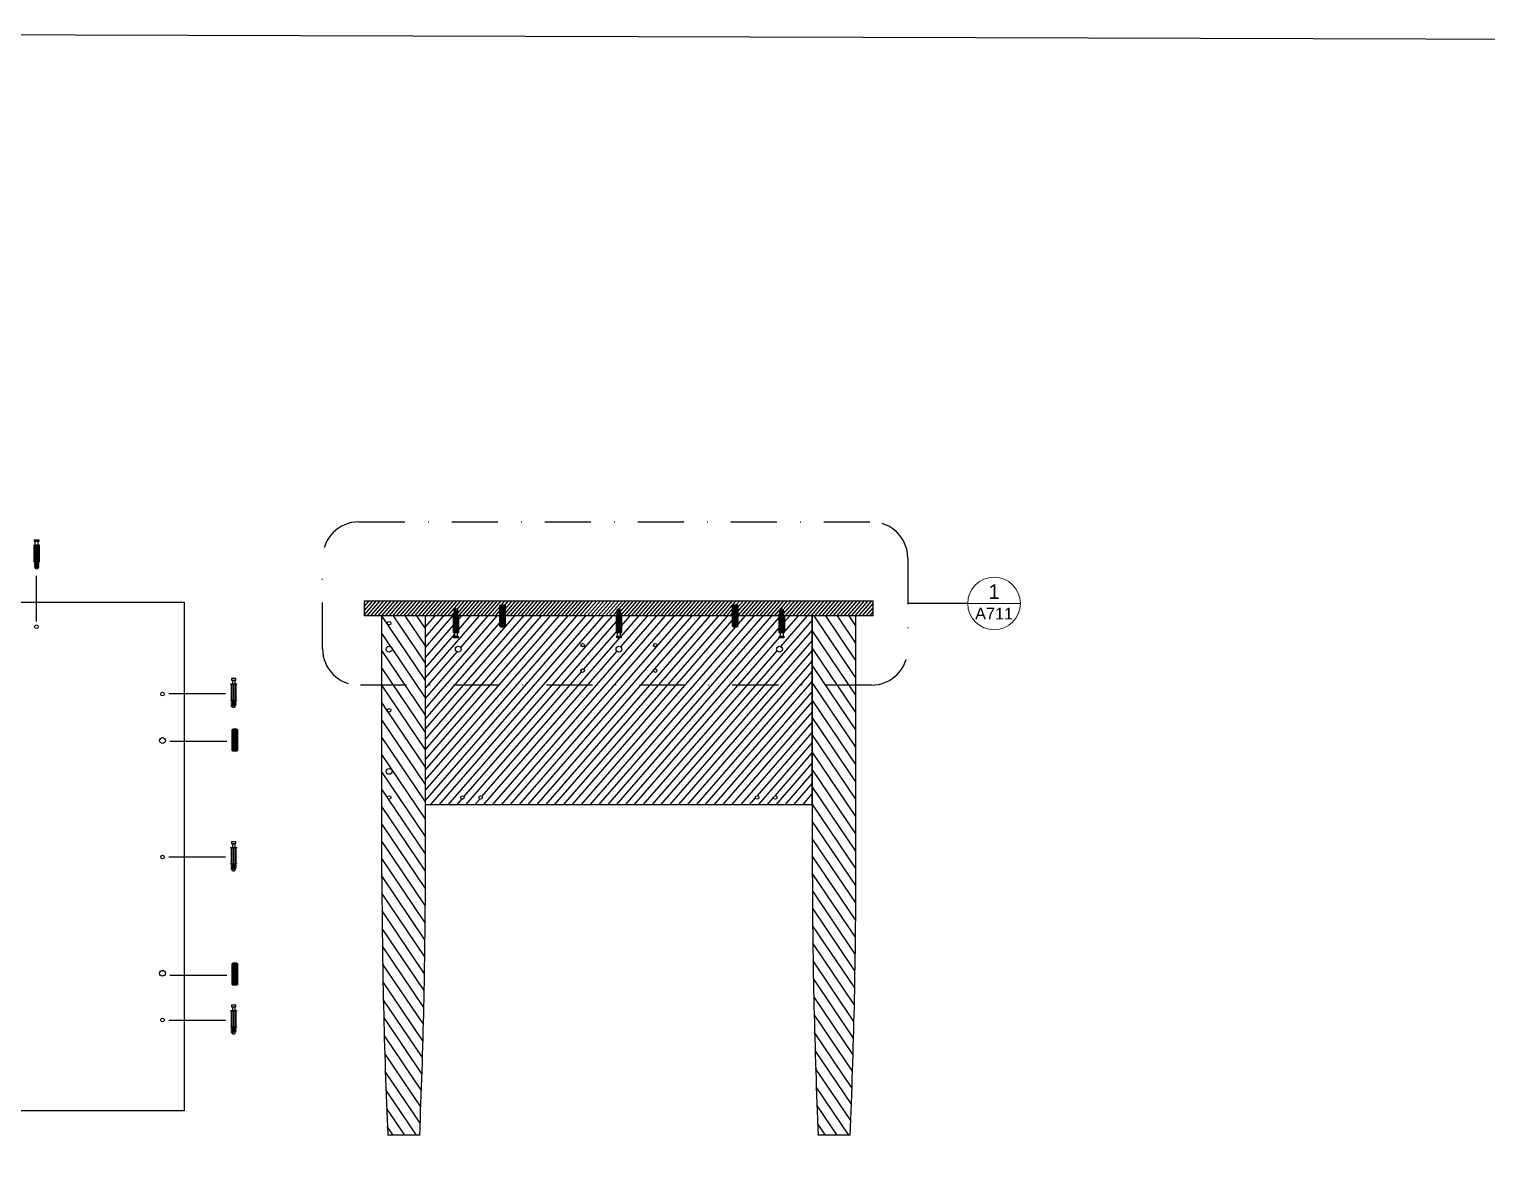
# Model space of a CAD drawing. Header units: millimetres. Extents: x 233 to 6102, y 2 to 2508.
# Drawn here: x 4503.4 to 4704, y 2013.9 to 2168.9 of the extents above; entities that cross this region are included whole.
import ezdxf
from ezdxf.enums import TextEntityAlignment as Align

# ---------------------------------------------------------------- set-up
doc = ezdxf.new("R2010")
doc.units = ezdxf.units.MM
doc.linetypes.add('TRATTOPUNTO2', pattern=[12.7, 6.35, -3.175, 0, -3.175])
doc.layers.add('A-ANNO-SYMB', color=202, linetype='Continuous', lineweight=18)
for name, color, linetype in [('ALTRE LINEE', 70, 'Continuous'), ('CONTRONO SEZIONI', 26, 'Continuous'), ('G-ANNO-GEOMETRY', 7, 'Continuous'), ('PDF _Geometria', 7, 'Continuous'), ('SIMBOLI', 201, 'Continuous'), ('Viti', 3, 'Continuous')]:
    doc.layers.add(name, color=color, linetype=linetype)
doc.styles.add('ARIAL', font='arial.ttf')
doc.styles.get("Standard").update_dxf_attribs({"font": 'arial.ttf'})

# ---------------------------------------------------------------- blocks, each defined once
blk = doc.blocks.new('DETAGLI')
at = {"layer": 'A-ANNO-SYMB', "linetype": 'Continuous'}
blk.add_line((486.66, 356.17), (504.76, 356.17), dxfattribs=at)
blk.add_circle((495.71, 356.17), 9.05, dxfattribs=at)
for tag, p in [('TAVOLA', (495.71, 362.76)), ('SEZIONE', (495.71, 354.67))]:
    blk.add_attdef(tag, text='', height=5, dxfattribs=at).set_placement(p, align=Align.TOP_CENTER)

msp = doc.modelspace()

# ---------------------------------------------------------------- hatches: boundary and pattern name
at = {"layer": 'ALTRE LINEE'}
h = msp.add_hatch(dxfattribs=at)
h.set_pattern_fill('ANSI31', color=256, scale=0.12, angle=184)
h.set_pattern_definition([(229, (4268.46378, 2300.92074), (0.28754435, -0.2499585), [])])
h.paths.add_polyline_path([(4584.36, 2088.97), (4584.36, 2088.91), (4584.28, 2088.93), (4584.28, 2088.87), (4584.36, 2088.84), (4584.36, 2088.77), (4584.28, 2088.79), (4584.28, 2088.73), (4584.36, 2088.7), (4584.36, 2088.63), (4584.28, 2088.65), (4584.28, 2088.59), (4584.36, 2088.56), (4584.36, 2088.48), (4584.28, 2088.51), (4584.28, 2088.44), (4584.36, 2088.42), (4584.36, 2088.32), (4584.28, 2088.34), (4584.28, 2088.28), (4584.36, 2088.26), (4584.36, 2088.12), (4584.19, 2088.12), (4568.96, 2088.12), (4568.96, 2089.48), (4568.85, 2089.63), (4568.28, 2089.63), (4568.16, 2089.48), (4568.16, 2088.12), (4562.43, 2088.12), (4562.43, 2088.19), (4562.35, 2088.21), (4562.35, 2088.31), (4562.43, 2088.28), (4562.43, 2088.35), (4562.35, 2088.37), (4562.35, 2088.45), (4562.43, 2088.43), (4562.43, 2088.49), (4562.35, 2088.51), (4562.35, 2088.59), (4562.43, 2088.57), (4562.43, 2088.63), (4562.35, 2088.65), (4562.35, 2088.73), (4562.43, 2088.71), (4562.43, 2088.77), (4562.35, 2088.79), (4562.35, 2088.97, 0.427564), (4561.94, 2088.97), (4561.94, 2088.91), (4561.86, 2088.93), (4561.86, 2088.87), (4561.94, 2088.84), (4561.94, 2088.77), (4561.86, 2088.79), (4561.86, 2088.73), (4561.94, 2088.7), (4561.94, 2088.63), (4561.86, 2088.65), (4561.86, 2088.59), (4561.94, 2088.56), (4561.94, 2088.48), (4561.86, 2088.51), (4561.86, 2088.44), (4561.94, 2088.42), (4561.94, 2088.32), (4561.86, 2088.34), (4561.86, 2088.28), (4561.94, 2088.26), (4561.94, 2088.12), (4561.77, 2088.12), (4549.58, 2088.12), (4549.58, 2090.18), (4619.58, 2090.18), (4619.58, 2088.12), (4607.27, 2088.12), (4607.27, 2088.19), (4607.19, 2088.21), (4607.19, 2088.31), (4607.27, 2088.28), (4607.27, 2088.35), (4607.19, 2088.37), (4607.19, 2088.45), (4607.27, 2088.43), (4607.27, 2088.49), (4607.19, 2088.51), (4607.19, 2088.59), (4607.27, 2088.57), (4607.27, 2088.63), (4607.19, 2088.65), (4607.19, 2088.73), (4607.27, 2088.71), (4607.27, 2088.77), (4607.19, 2088.79), (4607.19, 2088.97, 0.427564), (4606.78, 2088.97), (4606.78, 2088.91), (4606.7, 2088.93), (4606.7, 2088.87), (4606.78, 2088.84), (4606.78, 2088.77), (4606.7, 2088.79), (4606.7, 2088.73), (4606.78, 2088.7), (4606.78, 2088.63), (4606.7, 2088.65), (4606.7, 2088.59), (4606.78, 2088.56), (4606.78, 2088.48), (4606.7, 2088.51), (4606.7, 2088.44), (4606.78, 2088.42), (4606.78, 2088.32), (4606.7, 2088.34), (4606.7, 2088.28), (4606.78, 2088.26), (4606.78, 2088.12), (4606.61, 2088.12), (4600.99, 2088.12), (4600.99, 2089.48), (4600.87, 2089.63), (4600.31, 2089.63), (4600.19, 2089.48), (4600.19, 2088.12), (4584.85, 2088.12), (4584.85, 2088.19), (4584.77, 2088.21), (4584.77, 2088.31), (4584.85, 2088.28), (4584.85, 2088.35), (4584.77, 2088.37), (4584.77, 2088.45), (4584.85, 2088.43), (4584.85, 2088.49), (4584.77, 2088.51), (4584.77, 2088.59), (4584.85, 2088.57), (4584.85, 2088.63), (4584.77, 2088.65), (4584.77, 2088.73), (4584.85, 2088.71), (4584.85, 2088.77), (4584.77, 2088.79), (4584.77, 2088.97, 0.427564)])
h = msp.add_hatch(dxfattribs=at)
h.set_pattern_fill('ANSI31', color=256, scale=0.42, angle=79)
h.set_pattern_definition([(124, (4268.4638, 2300.9207), (-1.1055216, -0.7456837), [])])
h.paths.add_polyline_path([(4557.95, 2052.12, -0.009912), (4557.15, 2016.63), (4552.75, 2016.63, -0.009914), (4551.95, 2052.13), (4551.95, 2088.12), (4557.95, 2088.12)])
h.paths.add_polyline_path([(4553.35, 2066.72, 1), (4552.55, 2066.72, 1)], flags=16)
h.paths.add_polyline_path([(4552.71, 2063.12, 1), (4553.19, 2063.12, 1)], flags=16)
h.paths.add_polyline_path([(4553.19, 2075.12, 1), (4552.71, 2075.12, 1)], flags=16)
h.paths.add_polyline_path([(4553.35, 2083.53, 1), (4552.55, 2083.53, 1)], flags=16)
h.paths.add_polyline_path([(4553.19, 2087.12, 1), (4552.71, 2087.12, 1)], flags=16)
h.paths.add_polyline_path([(4617.2, 2052.13, -0.009914), (4616.4, 2016.63), (4612, 2016.63, -0.009912), (4611.2, 2052.12), (4611.2, 2088.12), (4617.2, 2088.12)])
h = msp.add_hatch(dxfattribs=at)
h.set_pattern_fill('ANSI31', color=256, scale=0.29, angle=184)
h.set_pattern_definition([(229, (4268.4638, 2300.9207), (0.6948988, -0.6040664), [])])
h.paths.add_polyline_path([(4611.2, 2062.12), (4557.95, 2062.12), (4557.95, 2088.12), (4561.77, 2088.12), (4561.77, 2088.07), (4561.81, 2088.07), (4561.81, 2085.92), (4561.77, 2085.92), (4561.77, 2085.83), (4561.98, 2085.83), (4561.98, 2085.32), (4561.86, 2085.32), (4561.86, 2085.09), (4562.45, 2085.09), (4562.45, 2085.32), (4562.34, 2085.32), (4562.34, 2085.83), (4562.54, 2085.83), (4562.54, 2085.92), (4562.51, 2085.92), (4562.51, 2088.07), (4562.54, 2088.07), (4568.16, 2088.07), (4568.16, 2086.75), (4568.28, 2086.6), (4568.85, 2086.6), (4568.96, 2086.75), (4568.96, 2088.12), (4584.19, 2088.12), (4584.19, 2088.07), (4584.23, 2088.07), (4584.23, 2085.92), (4584.19, 2085.92), (4584.19, 2085.83), (4584.4, 2085.83), (4584.4, 2085.32), (4584.28, 2085.32), (4584.28, 2085.09), (4584.87, 2085.09), (4584.87, 2085.32), (4584.76, 2085.32), (4584.76, 2085.83), (4584.96, 2085.83), (4584.96, 2085.92), (4584.93, 2085.92), (4584.93, 2088.07), (4584.96, 2088.07), (4600.19, 2088.09), (4600.19, 2086.75), (4600.31, 2086.6), (4600.87, 2086.6), (4600.99, 2086.75), (4600.99, 2088.12), (4606.61, 2088.12), (4606.61, 2088.07), (4606.65, 2088.07), (4606.65, 2085.92), (4606.61, 2085.92), (4606.61, 2085.83), (4606.82, 2085.83), (4606.82, 2085.32), (4606.7, 2085.32), (4606.7, 2085.09), (4607.29, 2085.09), (4607.29, 2085.32), (4607.18, 2085.32), (4607.18, 2085.83), (4607.38, 2085.83), (4607.38, 2085.92), (4607.35, 2085.92), (4607.35, 2088.07), (4607.38, 2088.07), (4611.2, 2088.08)])
h.paths.add_polyline_path([(4579.82, 2080.58, 1), (4579.34, 2080.58, 1)], flags=16)
h.paths.add_polyline_path([(4579.82, 2084.1, 1), (4579.34, 2084.1, 1)], flags=16)
h.paths.add_polyline_path([(4584.98, 2083.53, 1), (4584.18, 2083.53, 1)], flags=16)
h.paths.add_polyline_path([(4589.82, 2080.58, 1), (4589.34, 2080.58, 1)], flags=16)
h.paths.add_polyline_path([(4589.82, 2084.1, 1), (4589.34, 2084.1, 1)], flags=16)
h.paths.add_polyline_path([(4565.3, 2063.12, 1), (4565.78, 2063.12, 1)], flags=16)
h.paths.add_polyline_path([(4562.87, 2083.53, 1), (4562.07, 2083.53, 1)], flags=16)
h.paths.add_polyline_path([(4562.8, 2063.12, 1), (4563.28, 2063.12, 1)], flags=16)
h.paths.add_polyline_path([(4603.37, 2063.12, 1), (4603.85, 2063.12, 1)], flags=16)
h.paths.add_polyline_path([(4607.08, 2083.53, 1), (4606.28, 2083.53, 1)], flags=16)
h.paths.add_polyline_path([(4605.87, 2063.12, 1), (4606.35, 2063.12, 1)], flags=16)

# ---------------------------------------------------------------- linework, layer by layer
for p, q in [((4384.76, 2089.99), (4524.76, 2089.99)), ((4524.76, 2089.99), (4524.76, 2019.99)), ((4549.58, 2090.18), (4619.58, 2090.18)), ((4549.58, 2088.12), (4549.58, 2090.18)), ((4619.58, 2088.12), (4619.58, 2090.18)), ((4568.16, 2088.12), (4549.58, 2088.12)), ((4551.95, 2052.13), (4551.95, 2088.13)), ((4557.95, 2052.12), (4557.95, 2088.12)), ((4600.19, 2088.12), (4568.96, 2088.12)), ((4619.58, 2088.12), (4600.99, 2088.12)), ((4611.2, 2088.12), (4611.2, 2052.12)), ((4611.2, 2062.12), (4611.2, 2088.12)), ((4617.2, 2052.13), (4617.2, 2088.13)), ((4611.2, 2071.73), (4611.2, 2075.68)), ((4611.2, 2062.12), (4557.95, 2062.12)), ((4524.76, 2019.99), (4384.76, 2019.99)), ((4557.15, 2016.63), (4552.75, 2016.63)), ((4616.4, 2016.63), (4612, 2016.63))]:
    msp.add_line(p, q, dxfattribs=at)
for centre, radius in [((4552.95, 2087.12), 0.24), ((4552.95, 2083.53), 0.4), ((4562.47, 2083.53), 0.4), ((4579.58, 2084.1), 0.24), ((4584.58, 2083.53), 0.4), ((4589.58, 2084.1), 0.24), ((4606.68, 2083.53), 0.4), ((4579.58, 2080.58), 0.24), ((4589.58, 2080.58), 0.24), ((4552.95, 2075.12), 0.24), ((4552.95, 2066.72), 0.4), ((4552.95, 2063.12), 0.24), ((4563.04, 2063.12), 0.24), ((4565.54, 2063.12), 0.24), ((4603.61, 2063.12), 0.24), ((4606.11, 2063.12), 0.24)]:
    msp.add_circle(centre, radius, dxfattribs=at)
for centre, start, end in [((5447.51, 2054.55), 180.15499, 182.42692), ((3662.4, 2054.55), 357.57308, 359.84501), ((5506.76, 2054.55), 180.15499, 182.42692), ((3721.65, 2054.55), 357.57308, 359.84501)]:
    msp.add_arc(centre, 895.56, start, end, dxfattribs=at)
at = {"layer": 'CONTRONO SEZIONI', "linetype": 'TRATTOPUNTO2', "lineweight": -3}
for points in [[(4548.78, 2101.06), (4619.34, 2101.06)], [(4543.78, 2083.59), (4543.78, 2096.06)], [(4624.34, 2096.06), (4624.34, 2083.59)], [(4619.34, 2078.59), (4548.78, 2078.59)]]:
    msp.add_lwpolyline(points, dxfattribs=at)
for centre, start, end in [((4548.78, 2096.06), 90, 180), ((4619.34, 2096.06), 0, 90), ((4548.78, 2083.59), 180, 270), ((4619.34, 2083.59), 270, 0)]:
    msp.add_arc(centre, 5, start, end, dxfattribs=at)
at = {"layer": 'G-ANNO-GEOMETRY'}
for p, q in [((4504.82, 2097.83), (4504.05, 2097.83)), ((4504.05, 2097.83), (4504.05, 2097.74)), ((4504.05, 2097.74), (4504.82, 2097.74)), ((4504.82, 2097.74), (4504.82, 2097.83)), ((4504.21, 2095.53), (4504.16, 2095.53)), ((4504.16, 2095.53), (4504.16, 2095.48)), ((4504.16, 2095.48), (4504.69, 2095.33)), ((4504.21, 2095.37), (4504.16, 2095.37)), ((4504.16, 2095.37), (4504.16, 2095.32)), ((4504.16, 2095.32), (4504.69, 2095.17)), ((4504.21, 2095.22), (4504.16, 2095.22)), ((4504.16, 2095.22), (4504.16, 2095.17)), ((4504.16, 2095.17), (4504.69, 2095.03)), ((4504.21, 2095.08), (4504.16, 2095.08)), ((4504.16, 2095.08), (4504.16, 2095.03)), ((4504.16, 2095.03), (4504.69, 2094.89)), ((4504.21, 2094.94), (4504.16, 2094.94)), ((4504.16, 2094.94), (4504.16, 2094.89)), ((4504.16, 2094.89), (4504.69, 2094.74)), ((4504.74, 2095.38), (4504.21, 2095.53)), ((4504.74, 2095.22), (4504.21, 2095.37)), ((4504.74, 2095.08), (4504.21, 2095.22)), ((4504.74, 2094.93), (4504.21, 2095.08)), ((4504.74, 2094.79), (4504.21, 2094.94)), ((4504.24, 2094.69), (4504.24, 2095.54)), ((4504.65, 2095.54), (4504.65, 2094.69)), ((4504.74, 2095.33), (4504.69, 2095.33)), ((4504.74, 2095.17), (4504.69, 2095.17)), ((4504.74, 2095.03), (4504.69, 2095.03)), ((4504.74, 2094.89), (4504.69, 2094.89)), ((4504.74, 2094.74), (4504.69, 2094.74)), ((4504.74, 2095.33), (4504.74, 2095.38)), ((4504.74, 2095.17), (4504.74, 2095.22)), ((4504.74, 2095.03), (4504.74, 2095.08)), ((4504.74, 2094.89), (4504.74, 2094.93)), ((4504.74, 2094.74), (4504.74, 2094.79)), ((4531.18, 2078.75), (4531.96, 2078.75)), ((4531.18, 2078.66), (4531.18, 2078.75)), ((4531.96, 2078.66), (4531.18, 2078.66)), ((4531.96, 2078.75), (4531.96, 2078.66)), ((4531.27, 2076.3), (4531.8, 2076.45)), ((4531.27, 2076.25), (4531.27, 2076.3)), ((4531.27, 2076.14), (4531.8, 2076.28)), ((4531.27, 2076.25), (4531.32, 2076.25)), ((4531.27, 2076.09), (4531.27, 2076.14)), ((4531.27, 2076), (4531.8, 2076.14)), ((4531.27, 2076.09), (4531.32, 2076.09)), ((4531.27, 2075.95), (4531.27, 2076)), ((4531.27, 2075.85), (4531.8, 2076)), ((4531.27, 2075.95), (4531.32, 2075.95)), ((4531.27, 2075.71), (4531.8, 2075.86)), ((4531.27, 2075.8), (4531.27, 2075.85)), ((4531.27, 2075.8), (4531.32, 2075.8)), ((4531.27, 2075.66), (4531.27, 2075.71)), ((4531.27, 2075.66), (4531.32, 2075.66)), ((4531.85, 2076.4), (4531.32, 2076.25)), ((4531.85, 2076.23), (4531.32, 2076.09)), ((4531.85, 2076.09), (4531.32, 2075.95)), ((4531.85, 2075.95), (4531.32, 2075.8)), ((4531.85, 2075.81), (4531.32, 2075.66)), ((4531.35, 2076.46), (4531.35, 2075.61)), ((4531.76, 2075.61), (4531.76, 2076.46)), ((4531.8, 2076.45), (4531.85, 2076.45)), ((4531.8, 2076.28), (4531.85, 2076.28)), ((4531.8, 2076.14), (4531.85, 2076.14)), ((4531.8, 2076), (4531.85, 2076)), ((4531.8, 2075.86), (4531.85, 2075.86)), ((4531.85, 2076.45), (4531.85, 2076.4)), ((4531.85, 2076.28), (4531.85, 2076.23)), ((4531.85, 2076.14), (4531.85, 2076.09)), ((4531.85, 2076), (4531.85, 2075.95)), ((4531.85, 2075.86), (4531.85, 2075.81)), ((4531.43, 2072.54), (4531.32, 2072.39)), ((4532, 2072.54), (4531.43, 2072.54)), ((4532.12, 2072.39), (4532, 2072.54)), ((4531.32, 2072.39), (4532.12, 2072.39)), ((4531.32, 2072.39), (4531.32, 2069.66)), ((4531.43, 2072.29), (4531.43, 2069.74)), ((4531.57, 2072.29), (4531.57, 2069.75)), ((4531.72, 2072.29), (4531.72, 2069.75)), ((4531.86, 2072.29), (4531.86, 2069.75)), ((4532, 2072.29), (4532, 2069.75)), ((4532.12, 2069.66), (4532.12, 2072.39)), ((4531.32, 2069.66), (4532.12, 2069.66)), ((4531.43, 2069.51), (4531.32, 2069.66)), ((4532, 2069.51), (4531.43, 2069.51)), ((4531.72, 2069.51), (4531.47, 2069.51)), ((4532.12, 2069.66), (4532, 2069.51)), ((4531.18, 2056.25), (4531.96, 2056.25)), ((4531.18, 2056.17), (4531.18, 2056.25)), ((4531.96, 2056.17), (4531.18, 2056.17)), ((4531.96, 2056.25), (4531.96, 2056.17)), ((4531.27, 2053.8), (4531.8, 2053.95)), ((4531.27, 2053.75), (4531.27, 2053.8)), ((4531.27, 2053.64), (4531.8, 2053.79)), ((4531.27, 2053.75), (4531.32, 2053.75)), ((4531.27, 2053.5), (4531.8, 2053.65)), ((4531.27, 2053.59), (4531.27, 2053.64)), ((4531.27, 2053.59), (4531.32, 2053.59)), ((4531.27, 2053.45), (4531.27, 2053.5)), ((4531.27, 2053.36), (4531.8, 2053.5)), ((4531.27, 2053.45), (4531.32, 2053.45)), ((4531.27, 2053.31), (4531.27, 2053.36)), ((4531.27, 2053.22), (4531.8, 2053.36)), ((4531.27, 2053.31), (4531.32, 2053.31)), ((4531.27, 2053.17), (4531.27, 2053.22)), ((4531.27, 2053.17), (4531.32, 2053.17)), ((4531.85, 2053.9), (4531.32, 2053.75)), ((4531.85, 2053.74), (4531.32, 2053.59)), ((4531.85, 2053.6), (4531.32, 2053.45)), ((4531.85, 2053.46), (4531.32, 2053.31)), ((4531.85, 2053.31), (4531.32, 2053.17)), ((4531.35, 2053.96), (4531.35, 2053.11)), ((4531.76, 2053.11), (4531.76, 2053.96)), ((4531.8, 2053.95), (4531.85, 2053.95)), ((4531.8, 2053.79), (4531.85, 2053.79)), ((4531.8, 2053.65), (4531.85, 2053.65)), ((4531.8, 2053.5), (4531.85, 2053.5)), ((4531.8, 2053.36), (4531.85, 2053.36)), ((4531.85, 2053.95), (4531.85, 2053.9)), ((4531.85, 2053.79), (4531.85, 2053.74)), ((4531.85, 2053.65), (4531.85, 2053.6)), ((4531.85, 2053.5), (4531.85, 2053.46)), ((4531.85, 2053.36), (4531.85, 2053.31)), ((4531.43, 2040.32), (4531.32, 2040.17)), ((4531.32, 2040.17), (4532.12, 2040.17)), ((4531.32, 2040.17), (4531.32, 2037.45)), ((4532, 2040.32), (4531.43, 2040.32)), ((4531.43, 2040.07), (4531.43, 2037.53)), ((4531.57, 2040.07), (4531.57, 2037.53)), ((4531.72, 2040.07), (4531.72, 2037.53)), ((4531.86, 2040.07), (4531.86, 2037.53)), ((4532.12, 2040.17), (4532, 2040.32)), ((4532, 2040.07), (4532, 2037.53)), ((4532.12, 2037.45), (4532.12, 2040.17)), ((4531.32, 2037.45), (4532.12, 2037.45)), ((4531.43, 2037.3), (4531.32, 2037.45)), ((4532, 2037.3), (4531.43, 2037.3)), ((4531.72, 2037.3), (4531.47, 2037.3)), ((4532.12, 2037.45), (4532, 2037.3)), ((4531.18, 2033.8), (4531.96, 2033.8)), ((4531.18, 2033.71), (4531.18, 2033.8)), ((4531.96, 2033.71), (4531.18, 2033.71)), ((4531.96, 2033.8), (4531.96, 2033.71)), ((4531.27, 2031.35), (4531.8, 2031.5)), ((4531.27, 2031.3), (4531.27, 2031.35)), ((4531.27, 2031.19), (4531.8, 2031.34)), ((4531.27, 2031.3), (4531.32, 2031.3)), ((4531.27, 2031.14), (4531.27, 2031.19)), ((4531.27, 2031.05), (4531.8, 2031.19)), ((4531.27, 2031.14), (4531.32, 2031.14)), ((4531.27, 2031), (4531.27, 2031.05)), ((4531.27, 2030.91), (4531.8, 2031.05)), ((4531.27, 2031), (4531.32, 2031)), ((4531.27, 2030.86), (4531.27, 2030.91)), ((4531.27, 2030.77), (4531.8, 2030.91)), ((4531.27, 2030.86), (4531.32, 2030.86)), ((4531.27, 2030.72), (4531.27, 2030.77)), ((4531.27, 2030.72), (4531.32, 2030.72)), ((4531.85, 2031.45), (4531.32, 2031.3)), ((4531.85, 2031.29), (4531.32, 2031.14)), ((4531.85, 2031.14), (4531.32, 2031)), ((4531.85, 2031), (4531.32, 2030.86)), ((4531.85, 2030.86), (4531.32, 2030.72)), ((4531.35, 2031.51), (4531.35, 2030.66)), ((4531.76, 2030.66), (4531.76, 2031.51)), ((4531.8, 2031.5), (4531.85, 2031.5)), ((4531.8, 2031.34), (4531.85, 2031.34)), ((4531.8, 2031.19), (4531.85, 2031.19)), ((4531.8, 2031.05), (4531.85, 2031.05)), ((4531.8, 2030.91), (4531.85, 2030.91)), ((4531.85, 2031.5), (4531.85, 2031.45)), ((4531.85, 2031.34), (4531.85, 2031.29)), ((4531.85, 2031.19), (4531.85, 2031.14)), ((4531.85, 2031.05), (4531.85, 2031)), ((4531.85, 2030.91), (4531.85, 2030.86))]:
    msp.add_line(p, q, dxfattribs=at)
msp.add_lwpolyline([(4246.55, 2168.87), (4788.5, 2167.25), (4789.13, 1676.2), (4247.18, 1677.82)], close=True, dxfattribs=at)
for points in [[(4504.19, 2097.74), (4504.19, 2095.59), (4504.08, 2095.59), (4504.08, 2097.74)], [(4504.73, 2098.57), (4504.73, 2098.35), (4504.14, 2098.35), (4504.14, 2098.57), (4504.73, 2098.57)], [(4504.61, 2098.35), (4504.61, 2097.83), (4504.25, 2097.83), (4504.25, 2098.35)], [(4504.48, 2097.74), (4504.48, 2095.59), (4504.38, 2095.59), (4504.38, 2097.74)], [(4504.78, 2097.74), (4504.78, 2095.59), (4504.68, 2095.59), (4504.68, 2097.74)], [(4504.82, 2095.59), (4504.05, 2095.59), (4504.05, 2095.54), (4504.82, 2095.54), (4504.82, 2095.59)], [(4531.22, 2078.66), (4531.22, 2076.51), (4531.33, 2076.51), (4531.33, 2078.66)], [(4531.28, 2079.49), (4531.28, 2079.26), (4531.87, 2079.26), (4531.87, 2079.49), (4531.28, 2079.49)], [(4531.39, 2079.26), (4531.39, 2078.75), (4531.75, 2078.75), (4531.75, 2079.26)], [(4531.52, 2078.66), (4531.52, 2076.51), (4531.62, 2076.51), (4531.62, 2078.66)], [(4531.81, 2078.66), (4531.81, 2076.51), (4531.92, 2076.51), (4531.92, 2078.66)], [(4531.18, 2076.51), (4531.96, 2076.51), (4531.96, 2076.46), (4531.18, 2076.46), (4531.18, 2076.51)], [(4531.28, 2057), (4531.28, 2056.77), (4531.87, 2056.77), (4531.87, 2057), (4531.28, 2057)], [(4531.39, 2056.77), (4531.39, 2056.25), (4531.75, 2056.25), (4531.75, 2056.77)], [(4531.22, 2056.17), (4531.22, 2054.02), (4531.33, 2054.02), (4531.33, 2056.17)], [(4531.52, 2056.17), (4531.52, 2054.02), (4531.62, 2054.02), (4531.62, 2056.17)], [(4531.81, 2056.17), (4531.81, 2054.02), (4531.92, 2054.02), (4531.92, 2056.17)], [(4531.18, 2054.02), (4531.96, 2054.02), (4531.96, 2053.96), (4531.18, 2053.96), (4531.18, 2054.02)], [(4531.28, 2034.55), (4531.28, 2034.32), (4531.87, 2034.32), (4531.87, 2034.55), (4531.28, 2034.55)], [(4531.22, 2033.71), (4531.22, 2031.57), (4531.33, 2031.57), (4531.33, 2033.71)], [(4531.39, 2034.32), (4531.39, 2033.8), (4531.75, 2033.8), (4531.75, 2034.32)], [(4531.52, 2033.71), (4531.52, 2031.57), (4531.62, 2031.57), (4531.62, 2033.71)], [(4531.81, 2033.71), (4531.81, 2031.57), (4531.92, 2031.57), (4531.92, 2033.71)], [(4531.18, 2031.57), (4531.96, 2031.57), (4531.96, 2031.51), (4531.18, 2031.51), (4531.18, 2031.57)]]:
    msp.add_lwpolyline(points, dxfattribs=at)
for centre in [(4504.45, 2094.89), (4531.56, 2075.81), (4531.56, 2053.31), (4531.56, 2030.86)]:
    msp.add_arc(centre, 0.285, 223.7004, 316.2996, dxfattribs=at)
at = {"layer": 'PDF _Geometria', "color": 30, "lineweight": 25, "true_color": 0xf8991e}
for centre in [(4521.76, 2070.96), (4521.76, 2038.93)]:
    msp.add_circle(centre, 0.401, dxfattribs=at)
at = {"layer": 'SIMBOLI'}
for p, q in [((4504.41, 2087.34), (4504.41, 2093.65)), ((4522.61, 2077.45), (4530.45, 2077.45)), ((4522.79, 2070.89), (4530.63, 2070.89)), ((4522.61, 2054.95), (4530.45, 2054.95)), ((4522.79, 2038.68), (4530.63, 2038.68)), ((4522.61, 2032.5), (4530.45, 2032.5))]:
    msp.add_line(p, q, dxfattribs=at)
at = {"layer": 'SIMBOLI', "lineweight": -3}
msp.add_line((4632.6, 2089.83), (4624.34, 2089.83), dxfattribs=at)
at = {"layer": 'Viti'}
for p, q in [((4561.86, 2088.92), (4561.86, 2088.87)), ((4561.86, 2088.92), (4561.9, 2088.92)), ((4561.86, 2088.87), (4562.39, 2088.72)), ((4561.86, 2088.78), (4561.86, 2088.73)), ((4561.86, 2088.78), (4561.9, 2088.78)), ((4561.86, 2088.73), (4562.39, 2088.58)), ((4561.86, 2088.64), (4561.86, 2088.59)), ((4561.86, 2088.64), (4561.9, 2088.64)), ((4561.86, 2088.59), (4562.39, 2088.44)), ((4562.43, 2088.77), (4561.9, 2088.92)), ((4562.43, 2088.63), (4561.9, 2088.78)), ((4562.43, 2088.49), (4561.9, 2088.64)), ((4561.94, 2088.12), (4561.94, 2088.97)), ((4562.35, 2088.97), (4562.35, 2088.12)), ((4562.39, 2088.72), (4562.43, 2088.72)), ((4562.39, 2088.58), (4562.43, 2088.58)), ((4562.43, 2088.72), (4562.43, 2088.77)), ((4562.43, 2088.58), (4562.43, 2088.63)), ((4568.16, 2089.48), (4568.28, 2089.63)), ((4568.96, 2089.48), (4568.16, 2089.48)), ((4568.16, 2089.48), (4568.16, 2086.75)), ((4568.28, 2089.63), (4568.85, 2089.63)), ((4568.28, 2086.86), (4568.28, 2089.39)), ((4568.42, 2086.86), (4568.42, 2089.39)), ((4568.56, 2089.63), (4568.81, 2089.63)), ((4568.56, 2086.86), (4568.56, 2089.39)), ((4568.7, 2086.86), (4568.7, 2089.39)), ((4568.85, 2089.63), (4568.96, 2089.48)), ((4568.85, 2086.86), (4568.85, 2089.4)), ((4568.96, 2086.75), (4568.96, 2089.48)), ((4584.28, 2088.92), (4584.28, 2088.87)), ((4584.28, 2088.92), (4584.32, 2088.92)), ((4584.28, 2088.87), (4584.81, 2088.72)), ((4584.28, 2088.78), (4584.28, 2088.73)), ((4584.28, 2088.78), (4584.32, 2088.78)), ((4584.28, 2088.73), (4584.81, 2088.58)), ((4584.28, 2088.64), (4584.28, 2088.59)), ((4584.28, 2088.64), (4584.32, 2088.64)), ((4584.28, 2088.59), (4584.81, 2088.44)), ((4584.85, 2088.77), (4584.32, 2088.92)), ((4584.85, 2088.63), (4584.32, 2088.78)), ((4584.85, 2088.49), (4584.32, 2088.64)), ((4584.36, 2088.12), (4584.36, 2088.97)), ((4584.77, 2088.97), (4584.77, 2088.12)), ((4584.81, 2088.72), (4584.85, 2088.72)), ((4584.81, 2088.58), (4584.85, 2088.58)), ((4584.85, 2088.72), (4584.85, 2088.77)), ((4584.85, 2088.58), (4584.85, 2088.63)), ((4600.19, 2089.48), (4600.31, 2089.63)), ((4600.99, 2089.48), (4600.19, 2089.48)), ((4600.19, 2089.48), (4600.19, 2086.75)), ((4600.31, 2089.63), (4600.87, 2089.63)), ((4600.31, 2086.86), (4600.31, 2089.39)), ((4600.45, 2086.86), (4600.45, 2089.39)), ((4600.59, 2089.63), (4600.84, 2089.63)), ((4600.59, 2086.86), (4600.59, 2089.39)), ((4600.73, 2086.86), (4600.73, 2089.39)), ((4600.87, 2089.63), (4600.99, 2089.48)), ((4600.87, 2086.86), (4600.87, 2089.4)), ((4600.99, 2086.75), (4600.99, 2089.48)), ((4606.7, 2088.92), (4606.7, 2088.87)), ((4606.7, 2088.92), (4606.74, 2088.92)), ((4606.7, 2088.87), (4607.23, 2088.72)), ((4606.7, 2088.78), (4606.7, 2088.73)), ((4606.7, 2088.78), (4606.74, 2088.78)), ((4606.7, 2088.73), (4607.23, 2088.58)), ((4606.7, 2088.64), (4606.7, 2088.59)), ((4606.7, 2088.64), (4606.74, 2088.64)), ((4606.7, 2088.59), (4607.23, 2088.44)), ((4607.27, 2088.77), (4606.74, 2088.92)), ((4607.27, 2088.63), (4606.74, 2088.78)), ((4607.27, 2088.49), (4606.74, 2088.64)), ((4606.78, 2088.12), (4606.78, 2088.97)), ((4607.19, 2088.97), (4607.19, 2088.12)), ((4607.23, 2088.72), (4607.27, 2088.72)), ((4607.23, 2088.58), (4607.27, 2088.58)), ((4607.27, 2088.72), (4607.27, 2088.77)), ((4607.27, 2088.58), (4607.27, 2088.63)), ((4561.86, 2088.49), (4561.86, 2088.44)), ((4561.86, 2088.49), (4561.9, 2088.49)), ((4561.86, 2088.44), (4562.39, 2088.3)), ((4561.86, 2088.33), (4561.86, 2088.28)), ((4561.86, 2088.33), (4561.9, 2088.33)), ((4561.86, 2088.28), (4562.39, 2088.14)), ((4562.43, 2088.35), (4561.9, 2088.49)), ((4562.43, 2088.19), (4561.9, 2088.33)), ((4562.39, 2088.44), (4562.43, 2088.44)), ((4562.39, 2088.3), (4562.43, 2088.3)), ((4562.39, 2088.14), (4562.43, 2088.14)), ((4562.43, 2088.44), (4562.43, 2088.49)), ((4562.43, 2088.3), (4562.43, 2088.35)), ((4562.43, 2088.14), (4562.43, 2088.19)), ((4568.16, 2086.75), (4568.28, 2086.6)), ((4568.96, 2086.75), (4568.16, 2086.75)), ((4568.28, 2086.6), (4568.85, 2086.6)), ((4568.85, 2086.6), (4568.96, 2086.75)), ((4584.28, 2088.49), (4584.28, 2088.44)), ((4584.28, 2088.49), (4584.32, 2088.49)), ((4584.28, 2088.44), (4584.81, 2088.3)), ((4584.28, 2088.33), (4584.28, 2088.28)), ((4584.28, 2088.33), (4584.32, 2088.33)), ((4584.28, 2088.28), (4584.81, 2088.14)), ((4584.85, 2088.35), (4584.32, 2088.49)), ((4584.85, 2088.19), (4584.32, 2088.33)), ((4584.81, 2088.44), (4584.85, 2088.44)), ((4584.81, 2088.3), (4584.85, 2088.3)), ((4584.81, 2088.14), (4584.85, 2088.14)), ((4584.85, 2088.44), (4584.85, 2088.49)), ((4584.85, 2088.3), (4584.85, 2088.35)), ((4584.85, 2088.14), (4584.85, 2088.19)), ((4600.19, 2086.75), (4600.31, 2086.6)), ((4600.99, 2086.75), (4600.19, 2086.75)), ((4600.31, 2086.6), (4600.87, 2086.6)), ((4600.87, 2086.6), (4600.99, 2086.75)), ((4606.7, 2088.49), (4606.7, 2088.44)), ((4606.7, 2088.49), (4606.74, 2088.49)), ((4606.7, 2088.44), (4607.23, 2088.3)), ((4606.7, 2088.33), (4606.7, 2088.28)), ((4606.7, 2088.33), (4606.74, 2088.33)), ((4606.7, 2088.28), (4607.23, 2088.14)), ((4607.27, 2088.35), (4606.74, 2088.49)), ((4607.27, 2088.19), (4606.74, 2088.33)), ((4607.23, 2088.44), (4607.27, 2088.44)), ((4607.23, 2088.3), (4607.27, 2088.3)), ((4607.23, 2088.14), (4607.27, 2088.14)), ((4607.27, 2088.44), (4607.27, 2088.49)), ((4607.27, 2088.3), (4607.27, 2088.35)), ((4607.27, 2088.14), (4607.27, 2088.19)), ((4562.54, 2085.92), (4561.77, 2085.92)), ((4561.77, 2085.92), (4561.77, 2085.83)), ((4561.77, 2085.83), (4562.54, 2085.83)), ((4562.54, 2085.83), (4562.54, 2085.92)), ((4584.96, 2085.92), (4584.19, 2085.92)), ((4584.19, 2085.92), (4584.19, 2085.83)), ((4584.19, 2085.83), (4584.96, 2085.83)), ((4584.96, 2085.83), (4584.96, 2085.92)), ((4607.38, 2085.92), (4606.61, 2085.92)), ((4606.61, 2085.92), (4606.61, 2085.83)), ((4606.61, 2085.83), (4607.38, 2085.83)), ((4607.38, 2085.83), (4607.38, 2085.92))]:
    msp.add_line(p, q, dxfattribs=at)
for points in [[(4561.77, 2088.07), (4562.54, 2088.07), (4562.54, 2088.12), (4561.77, 2088.12), (4561.77, 2088.07)], [(4561.81, 2085.92), (4561.81, 2088.07), (4561.92, 2088.07), (4561.92, 2085.92)], [(4562.11, 2085.92), (4562.11, 2088.07), (4562.21, 2088.07), (4562.21, 2085.92)], [(4562.4, 2085.92), (4562.4, 2088.07), (4562.51, 2088.07), (4562.51, 2085.92)], [(4584.19, 2088.07), (4584.96, 2088.07), (4584.96, 2088.12), (4584.19, 2088.12), (4584.19, 2088.07)], [(4584.23, 2085.92), (4584.23, 2088.07), (4584.34, 2088.07), (4584.34, 2085.92)], [(4584.53, 2085.92), (4584.53, 2088.07), (4584.63, 2088.07), (4584.63, 2085.92)], [(4584.82, 2085.92), (4584.82, 2088.07), (4584.93, 2088.07), (4584.93, 2085.92)], [(4606.61, 2088.07), (4607.38, 2088.07), (4607.38, 2088.12), (4606.61, 2088.12), (4606.61, 2088.07)], [(4606.65, 2085.92), (4606.65, 2088.07), (4606.76, 2088.07), (4606.76, 2085.92)], [(4606.95, 2085.92), (4606.95, 2088.07), (4607.05, 2088.07), (4607.05, 2085.92)], [(4607.24, 2085.92), (4607.24, 2088.07), (4607.35, 2088.07), (4607.35, 2085.92)], [(4561.86, 2085.09), (4561.86, 2085.32), (4562.45, 2085.32), (4562.45, 2085.09), (4561.86, 2085.09)], [(4561.98, 2085.32), (4561.98, 2085.83), (4562.34, 2085.83), (4562.34, 2085.32)], [(4584.28, 2085.09), (4584.28, 2085.32), (4584.87, 2085.32), (4584.87, 2085.09), (4584.28, 2085.09)], [(4584.4, 2085.32), (4584.4, 2085.83), (4584.76, 2085.83), (4584.76, 2085.32)], [(4606.7, 2085.09), (4606.7, 2085.32), (4607.29, 2085.32), (4607.29, 2085.09), (4606.7, 2085.09)], [(4606.82, 2085.32), (4606.82, 2085.83), (4607.18, 2085.83), (4607.18, 2085.32)]]:
    msp.add_lwpolyline(points, dxfattribs=at)
at = {"layer": 'Viti', "color": 5, "lineweight": 25}
msp.add_circle((4504.41, 2086.62), 0.25, dxfattribs=at)
at = {"layer": 'Viti', "color": 30, "lineweight": 25, "true_color": 0xf8991e}
for centre, radius in [((4521.76, 2077.36), 0.25), ((4521.76, 2054.94), 0.25), ((4521.77, 2032.52), 0.251)]:
    msp.add_circle(centre, radius, dxfattribs=at)
at = {"layer": 'Viti'}
for centre in [(4562.15, 2088.77), (4584.56, 2088.77), (4606.99, 2088.77)]:
    msp.add_arc(centre, 0.285, 43.7004, 136.2996, dxfattribs=at)

# ---------------------------------------------------------------- block references
at = {"layer": 'SIMBOLI'}
ref = msp.add_blockref('DETAGLI', (4437.93, 1947.36), dxfattribs=dict(at, xscale=0.4, yscale=0.4, zscale=0.4))
ref.add_attrib('SEZIONE', 'A711', dxfattribs={"layer": 'A-ANNO-SYMB', "linetype": 'Continuous', "height": 1.6, "style": 'ARIAL'}).set_placement((4636.22, 2089.23), align=Align.TOP_CENTER)
ref.add_attrib('TAVOLA', '1', dxfattribs={"layer": 'A-ANNO-SYMB', "linetype": 'Continuous', "height": 2, "style": 'ARIAL'}).set_placement((4636.22, 2092.46), align=Align.TOP_CENTER)

doc.saveas('drawing.dxf')
